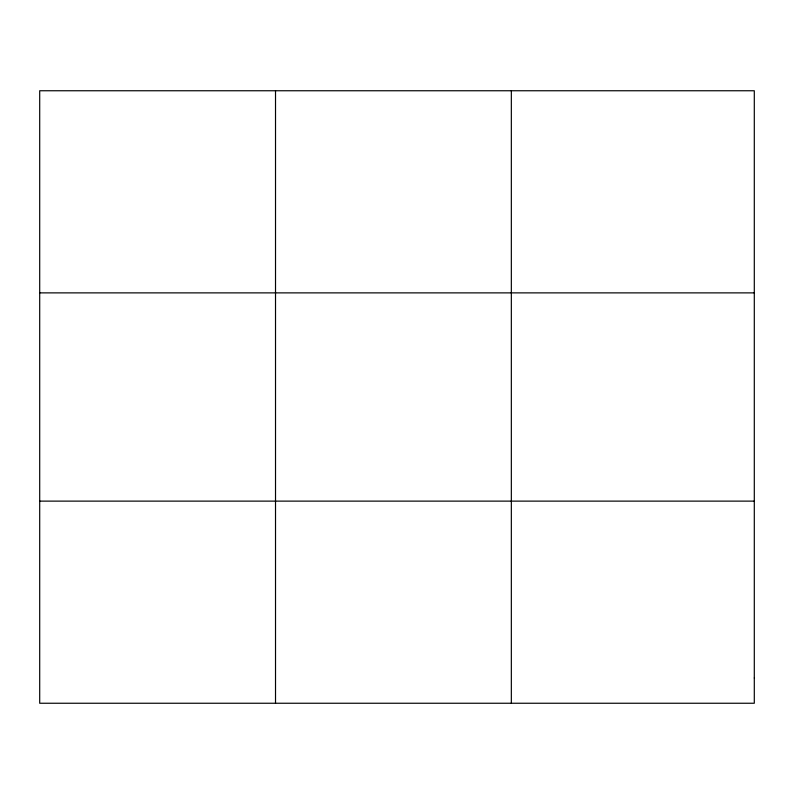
<?xml version="1.0" encoding="UTF-8"?>
<svg xmlns="http://www.w3.org/2000/svg" width="794" height="794" viewBox="0 0 794 794"><rect width="100%" height="100%" fill="white"/><g stroke="black" fill="none" stroke-linecap="round" stroke-linejoin="round"><path stroke-width="1.19" d="M275.518 703.246L275.518 90.754M511.336 703.246L511.336 90.754M39.7 292.877L754.3 292.877M39.7 501.123L754.3 501.123M754.3 677.987L754.3 703.246L39.7 703.246L39.7 90.754L754.3 90.754L754.3 677.987"/></g></svg>
